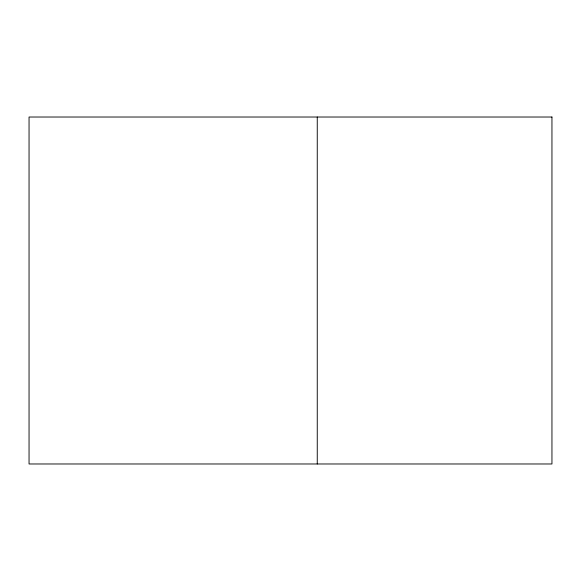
<?xml version="1.0" encoding="UTF-8"?>
<svg xmlns="http://www.w3.org/2000/svg" width="581" height="581" viewBox="0 0 581 581"><rect width="100%" height="100%" fill="white"/><g stroke="black" fill="none" stroke-linecap="round" stroke-linejoin="round"><path stroke-width="0.87" d="M317.255 117.021L317.255 463.979M551.95 117.021L29.05 117.021L29.05 463.979L551.95 463.979L551.95 117.021"/></g></svg>
